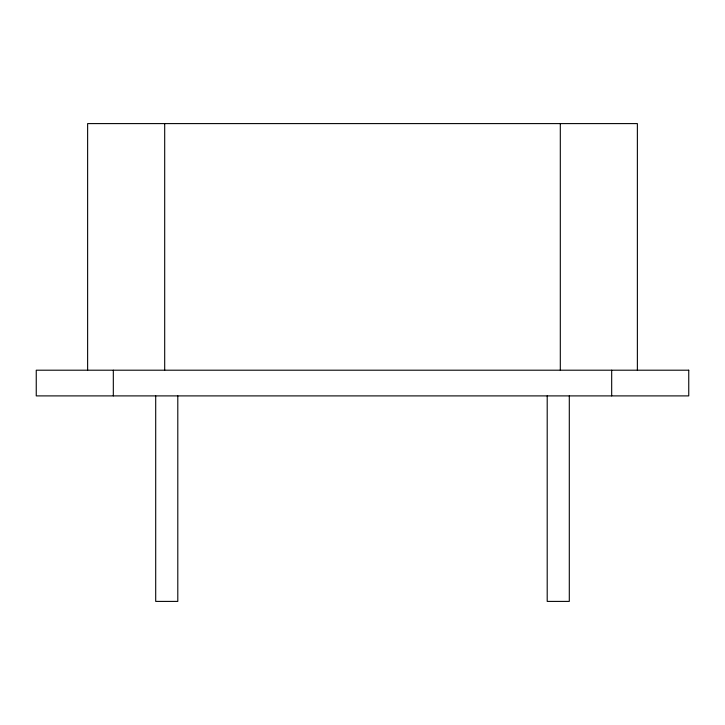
<?xml version="1.0" encoding="UTF-8"?>
<svg xmlns="http://www.w3.org/2000/svg" width="725" height="725" viewBox="0 0 725 725"><rect width="100%" height="100%" fill="white"/><g stroke="black" fill="none" stroke-linecap="round" stroke-linejoin="round"><path stroke-width="1.09" d="M637.375 370.203L637.375 123.594L87.625 123.594L87.625 370.203M611.683 370.203L611.683 395.895M569.297 395.895L569.297 601.406L547.203 601.406L547.203 395.895M560.307 123.594L560.307 370.203M177.797 395.895L177.797 601.406L155.703 601.406L155.703 395.895M164.693 123.594L164.693 370.203M113.318 370.203L113.318 395.895M688.75 370.203L36.25 370.203L36.25 395.895L688.75 395.895L688.75 370.203"/></g></svg>
